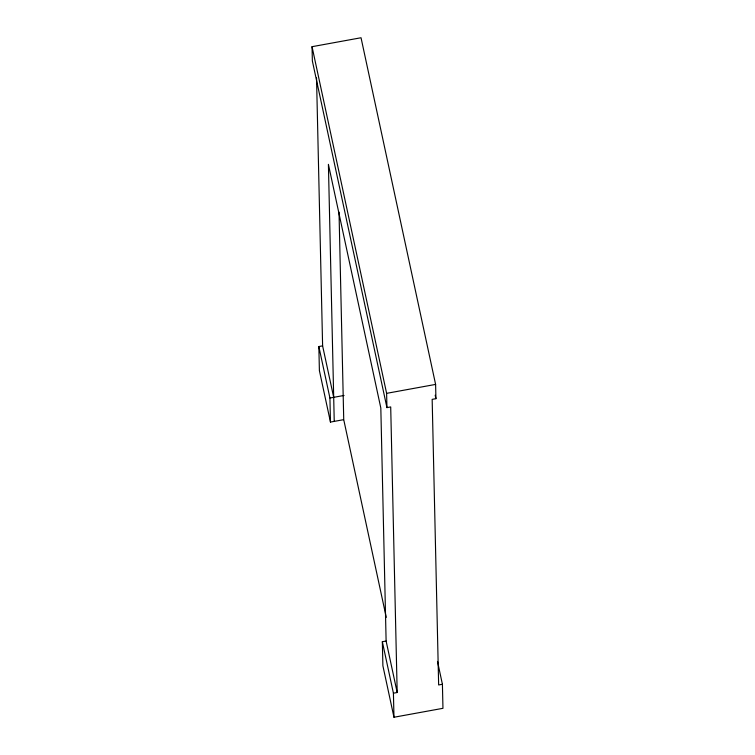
<?xml version="1.0" encoding="UTF-8"?>
<svg xmlns="http://www.w3.org/2000/svg" width="755" height="755" viewBox="0 0 755 755"><rect width="100%" height="100%" fill="white"/><g stroke="black" fill="none" stroke-linecap="round" stroke-linejoin="round"><path stroke-width="1.13" d="M442.411 684.266L442.959 708.313L393.968 717.25L393.421 693.203L397.187 692.514L390.703 406.926L386.938 407.615L312.362 60.957L312.041 46.687L361.032 37.75L435.607 384.408L435.928 398.678L432.162 399.367L438.646 684.955L442.411 684.266L437.494 661.389M343.516 419.695L330.464 422.073L319.393 370.592L318.846 346.545L322.611 345.856L316.534 77.897M330.464 422.073L329.926 398.027L344.053 395.45M386.938 407.615L386.617 393.346L435.607 384.408M393.968 717.25L382.889 665.768L382.341 641.722L386.116 641.033L380.822 408.03L328.406 164.335L334.238 421.384M435.191 395.224L435.928 398.678M312.041 46.687L386.617 393.346M386.267 617.363L343.733 419.657L339.023 212.127M322.611 345.856L333.691 397.338M386.116 641.033L397.187 692.514M318.846 346.545L329.926 398.027M382.341 641.722L393.421 693.203"/></g></svg>
